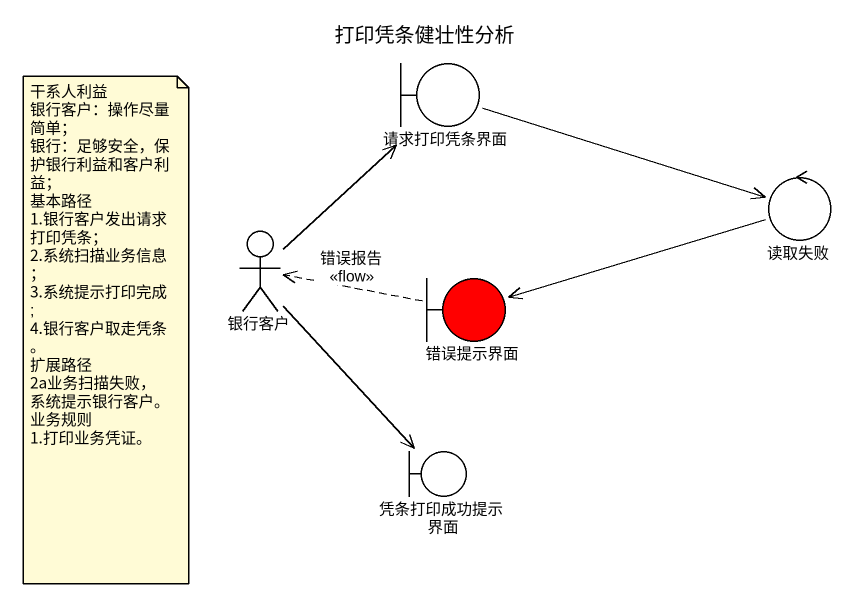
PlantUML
@startuml
title 打印凭条健壮性分析
boundary 请求打印凭条界面
control 读取失败
actor 银行客户
boundary 错误提示界面 #FF0000
boundary 凭条打印成功提示界面
请求打印凭条界面 -right-> 读取失败
读取失败 -left-> 错误提示界面
银行客户 -up-> 请求打印凭条界面
银行客户 --> 凭条打印成功提示界面
错误提示界面 .left.> 银行客户 : 错误报告\n<<flow>>
note as N1
  干系人利益
  银行客户：操作尽量简单；
  银行：足够安全，保护银行利益和客户利益；
  基本路径
  1.银行客户发出请求打印凭条；
  2.系统扫描业务信息；
  3.系统提示打印完成;
  4.银行客户取走凭条。
  扩展路径
  2a业务扫描失败，系统提示银行客户。
  业务规则
  1.打印业务凭证。
end note
@enduml
